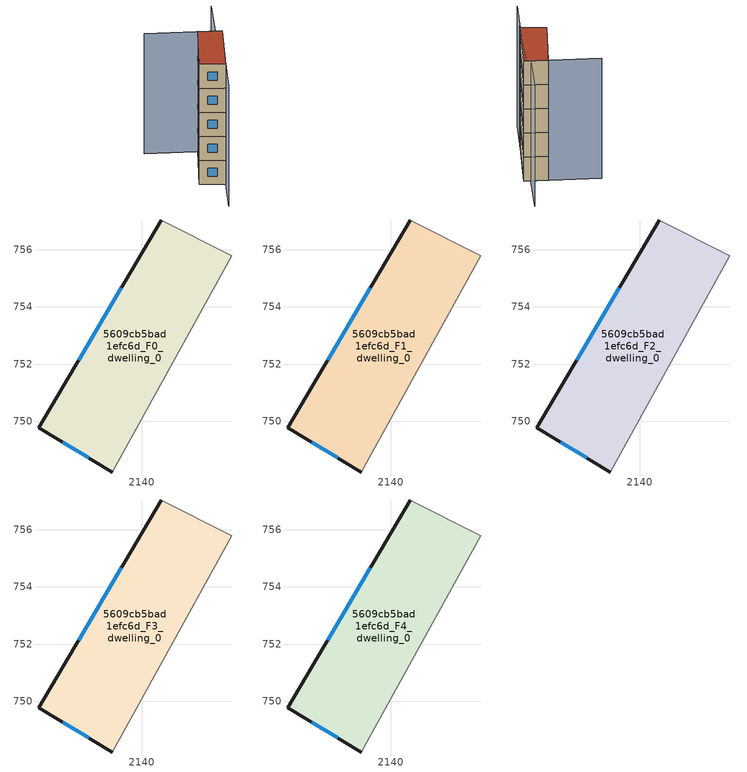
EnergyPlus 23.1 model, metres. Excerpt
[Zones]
5609cb5bad1efc6d_F0_dwelling_0
 floor ground (EU_floor_Construction): 2143.14,755.78 2138.98,748.23 2136.41,749.78 2140.68,757.03 z0
 wall outside (EU_wall_Construction): 2140.68,757.03 2136.41,749.78 2138.98,748.23 z0:3
 wall adiabatic (EU_wall_Construction): 2138.98,748.23 2143.14,755.78 2140.68,757.03 z0:3
 window (EU_Window_Construction): 2137.25,749.28 2138.15,748.74 / 2139.3,754.67 2137.8,752.14 z0.98:2.02
5609cb5bad1efc6d_F1_dwelling_0
 floor to 5609cb5bad1efc6d_F0_dwelling_0 (EU_floor_Construction): 2143.14,755.78 2138.98,748.23 2136.41,749.78 2140.68,757.03 z3
 wall outside (EU_wall_Construction): 2140.68,757.03 2136.41,749.78 2138.98,748.23 z3:6
 wall adiabatic (EU_wall_Construction): 2138.98,748.23 2143.14,755.78 2140.68,757.03 z3:6
 window (EU_Window_Construction): 2137.25,749.28 2138.15,748.74 / 2139.3,754.67 2137.8,752.14 z3.98:5.02
5609cb5bad1efc6d_F2_dwelling_0
 floor to 5609cb5bad1efc6d_F1_dwelling_0 (EU_floor_Construction): 2143.14,755.78 2138.98,748.23 2136.41,749.78 2140.68,757.03 z6
 wall outside (EU_wall_Construction): 2140.68,757.03 2136.41,749.78 2138.98,748.23 z6:9
 wall adiabatic (EU_wall_Construction): 2138.98,748.23 2143.14,755.78 2140.68,757.03 z6:9
 window (EU_Window_Construction): 2137.25,749.28 2138.15,748.74 / 2139.3,754.67 2137.8,752.14 z6.98:8.02
5609cb5bad1efc6d_F3_dwelling_0
 floor to 5609cb5bad1efc6d_F2_dwelling_0 (EU_floor_Construction): 2143.14,755.78 2138.98,748.23 2136.41,749.78 2140.68,757.03 z9
 wall outside (EU_wall_Construction): 2140.68,757.03 2136.41,749.78 2138.98,748.23 z9:12
 wall adiabatic (EU_wall_Construction): 2138.98,748.23 2143.14,755.78 2140.68,757.03 z9:12
 window (EU_Window_Construction): 2137.25,749.28 2138.15,748.74 / 2139.3,754.67 2137.8,752.14 z9.98:11.02
5609cb5bad1efc6d_F4_dwelling_0
 floor to 5609cb5bad1efc6d_F3_dwelling_0 (EU_floor_Construction): 2143.14,755.78 2138.98,748.23 2136.41,749.78 2140.68,757.03 z12
 wall outside (EU_wall_Construction): 2140.68,757.03 2136.41,749.78 2138.98,748.23 z12:15
 wall adiabatic (EU_wall_Construction): 2138.98,748.23 2143.14,755.78 2140.68,757.03 z12:15
 window (EU_Window_Construction): 2137.25,749.28 2138.15,748.74 / 2139.3,754.67 2137.8,752.14 z12.98:14.02
 roof outside (EU_roof_Construction): 2138.98,748.23 2143.14,755.78 2140.68,757.03 2136.41,749.78 z15
shading: 2136.35,743.27 2138.98,748.23 / 2138.75,747.78 2142.89,755.91 / 2142.43,756.15 2145.36,761.88 / 2143.14,755.78 2135.24,759.7 z0:15
[Building]
EU S2 Campaign: North Axis=0; Terrain=City; Solar Distribution=FullExterior
[Site:Location]
Bologna: Latitude=44.5; Longitude=11.25; Time Zone=1; Elevation=37
[SizingPeriod:WeatherFileDays]
AnnualSizingPeriod: Begin Month=1; Begin Day of Month=1; End Month=12; End Day of Month=31; Day of Week for Start Day=Monday; Use Weather File Daylight Saving Period=No; Use Weather File Rain and Snow Indicators=No
[MATERIAL]
EU_InternalMass_Material: Roughness=MediumRough; Thickness=0.1; Conductivity=1; Density=1800; Specific Heat=900; Thermal Absorptance=0.9; Solar Absorptance=0.7; Visible Absorptance=0.7
[MATERIAL:NOMASS] Roughness=MediumRough; Thermal Absorptance=0.9; Solar Absorptance=0.7; Visible Absorptance=0.7
Name | Thermal Resistance
EU_wall_NoMass | 0.905828
EU_roof_NoMass | 0.37593
EU_floor_NoMass | 0.67114
[WINDOWMATERIAL:SIMPLEGLAZINGSYSTEM]
EU_Window_SimpleGlazing: UFactor=4.52486; Solar Heat Gain Coefficient=0.85; Visible Transmittance=0.85
[CONSTRUCTION]
EU_wall_Construction: EU_wall_NoMass
EU_roof_Construction: EU_roof_NoMass
EU_floor_Construction: EU_floor_NoMass
EU_Window_Construction: EU_Window_SimpleGlazing
EU_InternalMass_Construction: EU_InternalMass_Material
[ZONE] Type=1; Multiplier=1; Ceiling Height=autocalculate; Floor Area=autocalculate; Part of Total Floor Area=Yes
Name | Volume
5609cb5bad1efc6d_F0_dwelling_0 | 73.5286
5609cb5bad1efc6d_F1_dwelling_0; 5609cb5bad1efc6d_F2_dwelling_0; 5609cb5bad1efc6d_F3_dwelling_0; 5609cb5bad1efc6d_F4_dwelling_0 | 73.5293
[INTERNALMASS] Construction=EU_InternalMass_Construction; Surface Area=24.5095
Name | Zone or ZoneList
5609cb5bad1efc6d_F0_dwelling_0_EU_InternalMass | 5609cb5bad1efc6d_F0_dwelling_0
5609cb5bad1efc6d_F1_dwelling_0_EU_InternalMass | 5609cb5bad1efc6d_F1_dwelling_0
5609cb5bad1efc6d_F2_dwelling_0_EU_InternalMass | 5609cb5bad1efc6d_F2_dwelling_0
5609cb5bad1efc6d_F3_dwelling_0_EU_InternalMass | 5609cb5bad1efc6d_F3_dwelling_0
5609cb5bad1efc6d_F4_dwelling_0_EU_InternalMass | 5609cb5bad1efc6d_F4_dwelling_0
[OTHEREQUIPMENT] Fuel Type=Electricity; Design Level Calculation Method=Watts/Area; Power per Zone Floor Area=1; Fraction Latent=0; Fraction Radiant=0; Fraction Lost=0; Carbon Dioxide Generation Rate=0; EndUse Subcategory=EU_Step8_InternalGains
Name | Zone or ZoneList or Space or SpaceList | Schedule
EU_Step8_InternalGain_5609cb5bad1efc6d_F0_dwelling_0_f000 | 5609cb5bad1efc6d_F0_dwelling_0 | EU_Step8_GainSchedule_5609cb5bad1efc6d_F0_dwelling_0_f000
EU_Step8_InternalGain_5609cb5bad1efc6d_F1_dwelling_0_f000 | 5609cb5bad1efc6d_F1_dwelling_0 | EU_Step8_GainSchedule_5609cb5bad1efc6d_F1_dwelling_0_f000
EU_Step8_InternalGain_5609cb5bad1efc6d_F2_dwelling_0_f000 | 5609cb5bad1efc6d_F2_dwelling_0 | EU_Step8_GainSchedule_5609cb5bad1efc6d_F2_dwelling_0_f000
EU_Step8_InternalGain_5609cb5bad1efc6d_F3_dwelling_0_f000 | 5609cb5bad1efc6d_F3_dwelling_0 | EU_Step8_GainSchedule_5609cb5bad1efc6d_F3_dwelling_0_f000
EU_Step8_InternalGain_5609cb5bad1efc6d_F4_dwelling_0_f000 | 5609cb5bad1efc6d_F4_dwelling_0 | EU_Step8_GainSchedule_5609cb5bad1efc6d_F4_dwelling_0_f000
[ZONEVENTILATION:DESIGNFLOWRATE] Schedule=EU_AlwaysOn; Design Flow Rate Calculation Method=AirChanges/Hour; Air Changes per Hour=0.73129; Ventilation Type=Natural; Fan Pressure Rise=0; Fan Total Efficiency=1; Constant Term Coefficient=1; Temperature Term Coefficient=0; Velocity Term Coefficient=0; Velocity Squared Term Coefficient=0; Minimum Indoor Temperature=-100; Maximum Indoor Temperature=100; Delta Temperature=-100; Minimum Outdoor Temperature=-100; Maximum Outdoor Temperature=100; Maximum Wind Speed=40
Name | Zone or ZoneList or Space or SpaceList
EU_ConstantAir_5609cb5bad1efc6d_F0_dwelling_0 | 5609cb5bad1efc6d_F0_dwelling_0
EU_ConstantAir_5609cb5bad1efc6d_F1_dwelling_0 | 5609cb5bad1efc6d_F1_dwelling_0
EU_ConstantAir_5609cb5bad1efc6d_F2_dwelling_0 | 5609cb5bad1efc6d_F2_dwelling_0
EU_ConstantAir_5609cb5bad1efc6d_F3_dwelling_0 | 5609cb5bad1efc6d_F3_dwelling_0
EU_ConstantAir_5609cb5bad1efc6d_F4_dwelling_0 | 5609cb5bad1efc6d_F4_dwelling_0
[HVACTEMPLATE:THERMOSTAT] Constant Heating Setpoint=20; Constant Cooling Setpoint=50
EU_HeatOnly_5609cb5bad1efc6d_F0_dwelling_0; EU_HeatOnly_5609cb5bad1efc6d_F1_dwelling_0; EU_HeatOnly_5609cb5bad1efc6d_F2_dwelling_0; EU_HeatOnly_5609cb5bad1efc6d_F3_dwelling_0; EU_HeatOnly_5609cb5bad1efc6d_F4_dwelling_0
[HVACTEMPLATE:ZONE:IDEALLOADSAIRSYSTEM] System Availability Schedule=EU_AlwaysOn; Maximum Heating Supply Air Temperature=50; Minimum Cooling Supply Air Temperature=13; Maximum Heating Supply Air Humidity Ratio=0.0156; Minimum Cooling Supply Air Humidity Ratio=0.0077; Heating Limit=NoLimit; Cooling Limit=NoLimit; Heating Availability Schedule=EU_AlwaysOn; Cooling Availability Schedule=EU_CoolingOff; Dehumidification Control Type=ConstantSensibleHeatRatio; Cooling Sensible Heat Ratio=0.7; Dehumidification Setpoint=60; Humidification Control Type=None; Humidification Setpoint=30; Outdoor Air Method=None; Outdoor Air Flow Rate per Person=0.00944; Outdoor Air Flow Rate per Zone Floor Area=0; Outdoor Air Flow Rate per Zone=0; Demand Controlled Ventilation Type=None; Outdoor Air Economizer Type=NoEconomizer; Heat Recovery Type=None; Sensible Heat Recovery Effectiveness=0.7; Latent Heat Recovery Effectiveness=0.65
Name | Template Thermostat
5609cb5bad1efc6d_F0_dwelling_0 | EU_HeatOnly_5609cb5bad1efc6d_F0_dwelling_0
5609cb5bad1efc6d_F1_dwelling_0 | EU_HeatOnly_5609cb5bad1efc6d_F1_dwelling_0
5609cb5bad1efc6d_F2_dwelling_0 | EU_HeatOnly_5609cb5bad1efc6d_F2_dwelling_0
5609cb5bad1efc6d_F3_dwelling_0 | EU_HeatOnly_5609cb5bad1efc6d_F3_dwelling_0
5609cb5bad1efc6d_F4_dwelling_0 | EU_HeatOnly_5609cb5bad1efc6d_F4_dwelling_0
[SIZING:ZONE] Zone Cooling Design Supply Air Temperature Input Method=SupplyAirTemperature; Zone Cooling Design Supply Air Temperature=13; Zone Heating Design Supply Air Temperature Input Method=SupplyAirTemperature; Zone Heating Design Supply Air Temperature=50; Zone Cooling Design Supply Air Humidity Ratio=0.008; Zone Heating Design Supply Air Humidity Ratio=0.008; Cooling Design Air Flow Method=DesignDay; Cooling Design Air Flow Rate=0; Cooling Minimum Air Flow per Zone Floor Area=0.000762; Cooling Minimum Air Flow=0; Cooling Minimum Air Flow Fraction=0.2; Heating Design Air Flow Method=DesignDay; Heating Design Air Flow Rate=0; Heating Maximum Air Flow per Zone Floor Area=0.002032; Heating Maximum Air Flow=0.141576; Heating Maximum Air Flow Fraction=0.3; Account for Dedicated Outdoor Air System=No; Dedicated Outdoor Air System Control Strategy=NeutralSupplyAir; Dedicated Outdoor Air Low Setpoint Temperature for Design=autosize; Dedicated Outdoor Air High Setpoint Temperature for Design=autosize; Zone Load Sizing Method=Sensible Load Only No Latent Load; Zone Latent Cooling Design Supply Air Humidity Ratio Input Method=HumidityRatioDifference; Zone Cooling Design Supply Air Humidity Ratio Difference=0.005; Zone Latent Heating Design Supply Air Humidity Ratio Input Method=HumidityRatioDifference; Zone Humidification Design Supply Air Humidity Ratio Difference=0.005
5609cb5bad1efc6d_F0_dwelling_0; 5609cb5bad1efc6d_F1_dwelling_0; 5609cb5bad1efc6d_F2_dwelling_0; 5609cb5bad1efc6d_F3_dwelling_0; 5609cb5bad1efc6d_F4_dwelling_0
[SCHEDULE:CONSTANT]
Name | Hourly Value
EU_AlwaysOn | 1
EU_CoolingOff | 0
[SCHEDULE:FILE] Column Number=1; Rows to Skip at Top=0; Number of Hours of Data=8760; Column Separator=Comma; Interpolate to Timestep=No; Minutes per Item=60; Adjust Schedule for Daylight Savings=Yes
Name | File
EU_Step8_GainSchedule_5609cb5bad1efc6d_F0_dwelling_0_f000 | ../../schedules/5609cb5bad1efc6d/5609cb5bad1efc6d_F0_dwelling_0_f000_gain.csv
EU_Step8_GainSchedule_5609cb5bad1efc6d_F1_dwelling_0_f000 | ../../schedules/5609cb5bad1efc6d/5609cb5bad1efc6d_F1_dwelling_0_f000_gain.csv
EU_Step8_GainSchedule_5609cb5bad1efc6d_F2_dwelling_0_f000 | ../../schedules/5609cb5bad1efc6d/5609cb5bad1efc6d_F2_dwelling_0_f000_gain.csv
EU_Step8_GainSchedule_5609cb5bad1efc6d_F3_dwelling_0_f000 | ../../schedules/5609cb5bad1efc6d/5609cb5bad1efc6d_F3_dwelling_0_f000_gain.csv
EU_Step8_GainSchedule_5609cb5bad1efc6d_F4_dwelling_0_f000 | ../../schedules/5609cb5bad1efc6d/5609cb5bad1efc6d_F4_dwelling_0_f000_gain.csv
